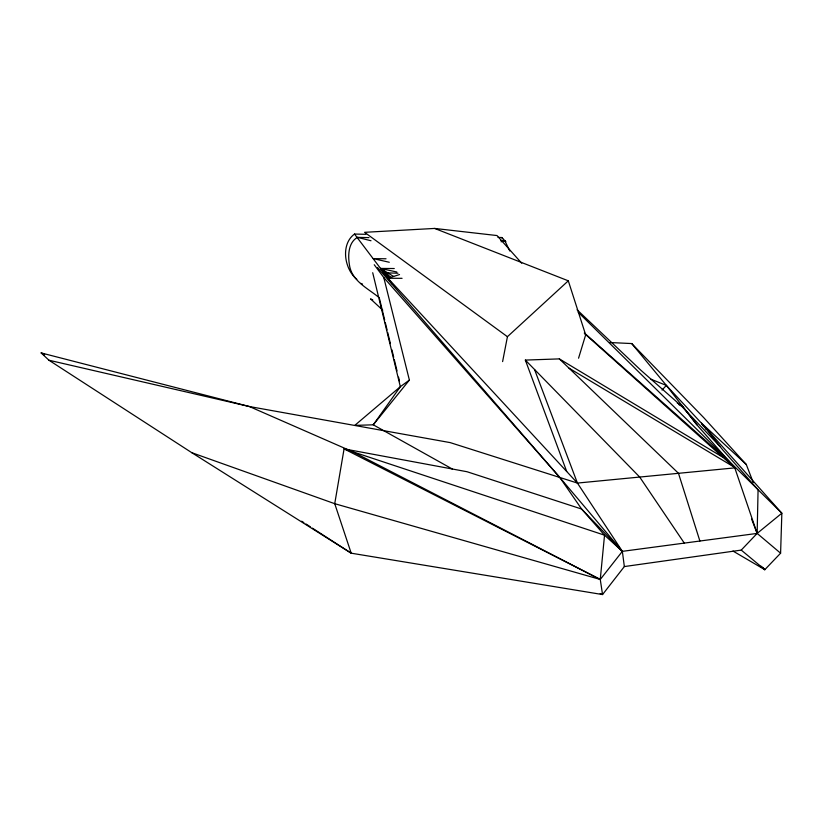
<?xml version="1.0" encoding="UTF-8"?>
<svg xmlns="http://www.w3.org/2000/svg" width="823" height="823" viewBox="0 0 823 823"><rect width="100%" height="100%" fill="white"/><g stroke="black" fill="none" stroke-linecap="round" stroke-linejoin="round"><path stroke-width="1.23" d="M732.964 551.04L764.804 569.681L780.595 553.2L757.15 533.407L734.795 467.876L577.417 483.07L450.181 442.609L249.379 406.531L41.15 352.923L48.948 360.227L191.831 452.712L351.195 553.19L602.549 594.566L624.348 566.563L741.245 550.093L757.15 533.407L758.076 489.716L722.573 449.697L701.68 423.32L746.276 464.47L753.23 482.453M780.595 553.2L781.85 513.213L701.68 423.32L703.675 426.602M502.606 361.595L507.431 336.7L568.302 280.818L585.667 334.848L578.559 358.2M578.26 312.318L781.85 513.213L757.15 533.407L622.353 551.348L600.265 579.464L602.549 594.566L600.173 593.578M409.381 380.082L373.261 424.812L354.785 425.388L400.328 386.707L409.381 380.082L383.785 277.546L374.239 264.739M662.031 390.071L666.363 385.411L631.725 343.561L610.08 342.533M584.423 333.48L734.795 467.876L696.916 424.822L681.773 405.307L681.238 405.832L678.954 404.659M368.992 237.621L357.46 237.363C348.201 242.59 347.882 255.418 349.415 264.769C351.627 281.188 368.179 288.389 379.434 297.895M365.875 234.318L354.518 234.051C340.444 244.246 344.261 269.111 356.822 279.285M354.518 234.051L387.983 278.267L399.525 274.543M501.104 241.797L504.766 240.614L505.888 241.643M521.731 263.247L496.999 235.553L434.637 228.434L364.599 232.323L507.431 336.7M566.697 471.476L525.341 360.083L559.342 358.89L723.016 457.351M391.995 283.863L387.983 278.267L402.066 278.318M394.258 268.524L380.535 268.432L385.678 274.388M386.038 258.782L373.251 258.628L389.289 262.259M500.919 240.532L504.766 240.614L509.807 251.025M498.059 237.425L501.629 237.508L502.75 238.536M383.878 272.752L397.972 273.226M383.796 271.127L382.52 270.942L387.643 277.804L389.001 277.937L387.252 274.172L387.643 277.804L383.713 270.983M396.83 272.012L380.535 268.432L393.589 276.456M48.948 360.227L249.379 406.531L352.532 451.693L600.265 579.464L604.535 535.176L581.645 509.046L559.805 477.463L377.5 267.526M357.46 237.363L371.008 240.748M191.831 452.712L334.735 503.697L600.265 579.464L344.076 448.885L334.735 503.697L351.195 553.19L312.442 528.16M360.628 283.379L362.552 284.079M434.637 228.434L568.302 280.818M650.983 379.238L666.363 385.411L704.097 426.026L706.072 429.318M44.648 354.518L41.15 352.923L44.38 355.011M677.257 403.064L681.773 405.307M372.768 299.994L370.525 298.872L382.757 310.189M452.259 468.987L373.261 424.812L400.328 386.707L372.706 272.722M568.96 368.118L733.509 466.723M301.671 521.206L303.831 522.595M305.981 523.984L310.292 526.771M760.843 566.419L764.804 569.681L762.993 567.87M741.245 550.093L764.804 569.681L761.028 566.224M584.34 332.924L729.363 461.703M381.625 269.1L390.791 277.361M387.983 278.267L577.417 483.07L622.353 551.348L604.535 535.176L344.076 448.885L467.042 471.733L581.645 509.046L622.353 551.348L624.348 566.563M577.077 309.787L640.911 370.278L681.238 405.832L719.96 446.395M559.352 358.89L678.481 473.307L699.889 541.03M501.629 237.508L504.766 240.614M525.341 360.083L639.697 477.052L684.294 543.108M631.725 343.561L703.706 417.611L746.276 464.47M383.785 277.546L559.805 477.463L622.353 551.348M666.363 385.411L696.916 424.822M382.479 269.872L383.261 271.055M751.594 519.066L757.15 533.407M534.538 369.486L577.417 483.07M379.557 298.944L384.68 320.044M385.277 322.523L387.088 329.972M387.684 332.451L390.4 343.623M391.902 349.826L393.713 357.275M394.32 359.754L397.025 370.926M398.527 377.129L399.433 380.854"/></g></svg>
